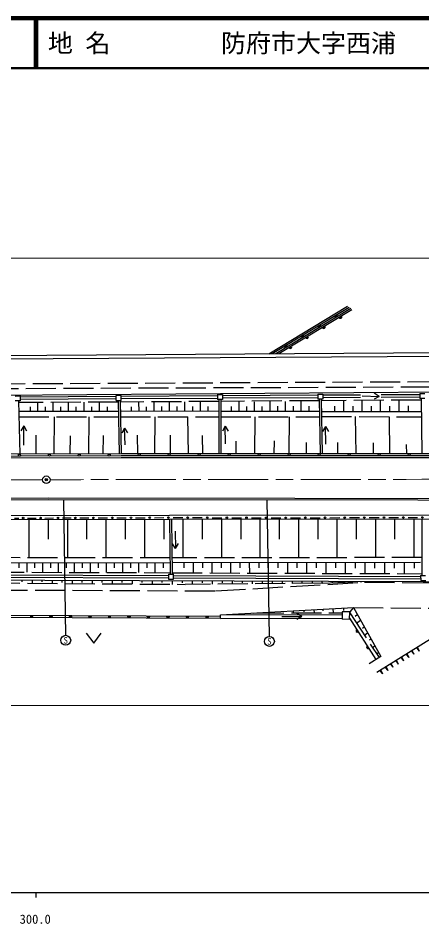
# Model space of a CAD drawing. Units: millimetres, scale not verified. Extents: x 40000 to 680000, y 20000 to 380000.
# Drawn here: x 364424 to 445218, y 198715 to 380000 of the extents above; entities that cross this region are included whole.
import ezdxf
from ezdxf.enums import TextEntityAlignment as Align

# ---------------------------------------------------------------- set-up
doc = ezdxf.new("R2010")
doc.units = ezdxf.units.MM
doc.header["$LTSCALE"] = 1000
doc.header["$PDMODE"] = 32
doc.header["$PDSIZE"] = 500
doc.linetypes.add('CHAIN', pattern=[18.5, 12, -1.5, 3.5, -1.5])
doc.linetypes.add('DASHED', pattern=[7.5, 6, -1.5])
for name, color, linetype, lineweight in [('M-BGD', 7, 'Continuous', 25), ('M-BGD-EXST', 7, 'Continuous', 25), ('M-BMK', 2, 'CHAIN', 13), ('M-BMK-SRVR', 3, 'Continuous', 25), ('M-STR-HTXT', 7, 'Continuous', 13), ('M-TTL', 2, 'Continuous', 140), ('M-TTL-BAND', 7, 'Continuous', 25), ('M-TTL-LINE', 7, 'Continuous', 50)]:
    doc.layers.add(name, color=color, linetype=linetype, lineweight=lineweight)
doc.layers.add('M-OTRS', color=6, linetype='Continuous')
doc.layers.add('M-TTL-TXT', color=7, linetype='Continuous')
doc.styles.add('ＭＳ ゴシック', font='')
doc.styles.get('ＭＳ ゴシック').set_extended_font_data('MS Gothic')

msp = doc.modelspace()

# ---------------------------------------------------------------- linework, layer by layer
at = {"layer": 'M-BGD'}
for p, q in [((430353, 322269), (414600, 312770)), ((430683, 322059), (415284, 312775)), ((431012, 321850), (415968, 312779)), ((431221, 321610), (416581, 312783)), ((485666, 312526), (308308, 311389)), ((485662, 313226), (308317, 312089)), ((303635, 304177), (503815, 305557)), ((404328, 304696), (405328, 304701)), ((404328, 304696), (404334, 303696)), ((405328, 304701), (405334, 303701)), ((424402, 304725), (425402, 304731)), ((424402, 304725), (424408, 303726)), ((425402, 304731), (425408, 303731)), ((432907, 304565), (425404, 304521)), ((444812, 304635), (437098, 304590)), ((444811, 304845), (445811, 304851)), ((444811, 304845), (444817, 303845)), ((363846, 304368), (364846, 304374)), ((364852, 303374), (363852, 303368)), ((364512, 303372), (364776, 292718)), ((364846, 304374), (364852, 303374)), ((384055, 304279), (364848, 304166)), ((384058, 303779), (364850, 303666)), ((368394, 301295), (368396, 303062)), ((371449, 301293), (371451, 303077)), ((374523, 301290), (374524, 303092)), ((377614, 301287), (377616, 303107)), ((380724, 301284), (380725, 303122)), ((385054, 304478), (384054, 304472)), ((384060, 303472), (384054, 304472)), ((384060, 303472), (385060, 303478)), ((384451, 303475), (384634, 292767)), ((384851, 303477), (385034, 292764)), ((385060, 303478), (385054, 304478)), ((404330, 304398), (385055, 304285)), ((404333, 303898), (385058, 303785)), ((388616, 301272), (388612, 303169)), ((391665, 301277), (391662, 303190)), ((394731, 301283), (394728, 303212)), ((397812, 301288), (397809, 303233)), ((400910, 301294), (400906, 303254)), ((405334, 303701), (404334, 303696)), ((404593, 303697), (404593, 292767)), ((404993, 303699), (404993, 292767)), ((424404, 304515), (405330, 304404)), ((424407, 304015), (405333, 303904)), ((408675, 301344), (408675, 303205)), ((411744, 301345), (411744, 303225)), ((414835, 301346), (414835, 303246)), ((417948, 301347), (417948, 303266)), ((421082, 301348), (421082, 303287)), ((425408, 303731), (424408, 303726)), ((424691, 303727), (424859, 292769)), ((425091, 303730), (425259, 292770)), ((432907, 304065), (425407, 304021)), ((429618, 301219), (429619, 303454)), ((433280, 301218), (433281, 303478)), ((436968, 301216), (436969, 303504)), ((444815, 304135), (437079, 304090)), ((440683, 301215), (440684, 303529)), ((445817, 303851), (444817, 303845)), ((445092, 303847), (445238, 292772)), ((384488, 301280), (364563, 301299)), ((366875, 301297), (366876, 302175)), ((369921, 301294), (369922, 302182)), ((372986, 301291), (372986, 302188)), ((376068, 301288), (376069, 302194)), ((379168, 301285), (379169, 302200)), ((382287, 301282), (382288, 302206)), ((404593, 301300), (384889, 301265)), ((387099, 301269), (387097, 302214)), ((390140, 301275), (390139, 302227)), ((393198, 301280), (393196, 302241)), ((396271, 301286), (396270, 302254)), ((399361, 301291), (399359, 302267)), ((402466, 301297), (402465, 302281)), ((424729, 301240), (404993, 301240)), ((407151, 301343), (407151, 302269)), ((410209, 301344), (410209, 302280)), ((413289, 301345), (413289, 302290)), ((416391, 301346), (416391, 302301)), ((419514, 301348), (419514, 302312)), ((422659, 301349), (422659, 302323)), ((445127, 301214), (425129, 301220)), ((427799, 301219), (427800, 302330)), ((431448, 301218), (431449, 302342)), ((435123, 301217), (435124, 302354)), ((438825, 301216), (438825, 302366)), ((442553, 301215), (442554, 302378)), ((371606, 292734), (371694, 300202)), ((378552, 292749), (378649, 300204)), ((391812, 292765), (391833, 300209)), ((398512, 292766), (398393, 300212)), ((411771, 300216), (411739, 292768)), ((418667, 300219), (418568, 292769)), ((431882, 300237), (431970, 292771)), ((438650, 300218), (438737, 292771)), ((368054, 292726), (368044, 296506)), ((374847, 292741), (374891, 296416)), ((381433, 292756), (381481, 296475)), ((388381, 292764), (388340, 296518)), ((394916, 292765), (394927, 296514)), ((401392, 292766), (401333, 296475)), ((408004, 295297), (407971, 292767)), ((415644, 295383), (415609, 292768)), ((422087, 295068), (422057, 292769)), ((428305, 295068), (428332, 292770)), ((435469, 295000), (435495, 292771)), ((442092, 294663), (442114, 292772)), ((385034, 292764), (344258, 292673)), ((385035, 291964), (344259, 291873)), ((485789, 292778), (385034, 292764)), ((485789, 291978), (385035, 291964)), ((394720, 280425), (312439, 280335)), ((394721, 279625), (312441, 279535)), ((363693, 279930), (364564, 279932)), ((366305, 279937), (368047, 279942)), ((366557, 279594), (366557, 272003)), ((369789, 279947), (371530, 279952)), ((370416, 279599), (370416, 275685)), ((373272, 279957), (375013, 279962)), ((374275, 279603), (374275, 271990)), ((376755, 279967), (377626, 279970)), ((377626, 279970), (378563, 279973)), ((378132, 279607), (378132, 275687)), ((380438, 279979), (382313, 279985)), ((381989, 279611), (381990, 271976)), ((384188, 279991), (386063, 279997)), ((385845, 279615), (385845, 275689)), ((387939, 280003), (389814, 280009)), ((389701, 279620), (389701, 271962)), ((391689, 280015), (393564, 280021)), ((393555, 279624), (393555, 275691)), ((495626, 280542), (394720, 280425)), ((495624, 279742), (394721, 279625)), ((394721, 279625), (394877, 268690)), ((395121, 279626), (395277, 268692)), ((395439, 280027), (396376, 280030)), ((396376, 280030), (397358, 280028)), ((397409, 279628), (397410, 271956)), ((399321, 280024), (401285, 280020)), ((401262, 279633), (401262, 275693)), ((403248, 280016), (405212, 280012)), ((405115, 279637), (405115, 271969)), ((407175, 280008), (409138, 280004)), ((408966, 279642), (408966, 275695)), ((411102, 280000), (413065, 279996)), ((412817, 279646), (412818, 271981)), ((415029, 279992), (416010, 279990)), ((416010, 279990), (416993, 279992)), ((416667, 279651), (416667, 275697)), ((418959, 279997), (420925, 280002)), ((420516, 279655), (420517, 271994)), ((422891, 280007), (424856, 280012)), ((424364, 279660), (424365, 275699)), ((426822, 280017), (428788, 280022)), ((428212, 279664), (428213, 272006)), ((430753, 280028), (432719, 280033)), ((432059, 279668), (432059, 275701)), ((434685, 280038), (436651, 280043)), ((435905, 279673), (435906, 272019)), ((438616, 280048), (439599, 280050)), ((439599, 280050), (440554, 280052)), ((439750, 279677), (439751, 275703)), ((442464, 280054), (444374, 280057)), ((443595, 279682), (443596, 272031)), ((445183, 279684), (445215, 268443)), ((394844, 270967), (359650, 270922)), ((364584, 270928), (364585, 270006)), ((366147, 270930), (366150, 269099)), ((367718, 270932), (367720, 270003)), ((369290, 270934), (369293, 269087)), ((370870, 270936), (370872, 270000)), ((372451, 270938), (372455, 269075)), ((374040, 270940), (374042, 269997)), ((375630, 270942), (375634, 269063)), ((377229, 270944), (377231, 269995)), ((378828, 270947), (378832, 269051)), ((380436, 270949), (380438, 269992)), ((382045, 270951), (382048, 269039)), ((383662, 270953), (383663, 269989)), ((385279, 270955), (385283, 269026)), ((386906, 270957), (386908, 269986)), ((388533, 270959), (388537, 269014)), ((390169, 270961), (390171, 269983)), ((391805, 270964), (391809, 269002)), ((393450, 270966), (393452, 269980)), ((444974, 271056), (395244, 270968)), ((397565, 270972), (397567, 269976)), ((399423, 270976), (399426, 268973)), ((401290, 270979), (401292, 269972)), ((403158, 270982), (403162, 268959)), ((405035, 270986), (405037, 269968)), ((406914, 270989), (406917, 268945)), ((408802, 270992), (408803, 269964)), ((410690, 270995), (410694, 268930)), ((412588, 270999), (412590, 269960)), ((414488, 271002), (414491, 268916)), ((416396, 271005), (416398, 269957)), ((418306, 271009), (418310, 268901)), ((420226, 271012), (420227, 269953)), ((422146, 271016), (422150, 268887)), ((424076, 271019), (424078, 269949)), ((426007, 271022), (426011, 268872)), ((427947, 271026), (427949, 269945)), ((429889, 271029), (429893, 268858)), ((431841, 271033), (431842, 269941)), ((433793, 271036), (433797, 268843)), ((435755, 271039), (435757, 269936)), ((437718, 271043), (437722, 268828)), ((439691, 271046), (439693, 269932)), ((441666, 271050), (441669, 268813)), ((443650, 271053), (443652, 269928)), ((394489, 268389), (359939, 268527)), ((394487, 268688), (395487, 268694)), ((394487, 268688), (394493, 267688)), ((395493, 267694), (395487, 268694)), ((444975, 268187), (395489, 268385)), ((444973, 268441), (445973, 268447)), ((444973, 268441), (444979, 267441)), ((394492, 267889), (359942, 268027)), ((365139, 267481), (365139, 267185)), ((367244, 267473), (367244, 266899)), ((369139, 267466), (369139, 267185)), ((371244, 267458), (371244, 266870)), ((373190, 267451), (373190, 267046)), ((375244, 267443), (375244, 266840)), ((377190, 267436), (377190, 267046)), ((379244, 267428), (379244, 266810)), ((381190, 267421), (381190, 267046)), ((383244, 267413), (383244, 266780)), ((385190, 267406), (385190, 267046)), ((387244, 267399), (387244, 266751)), ((389190, 267391), (389190, 267046)), ((391244, 267384), (391244, 266721)), ((393190, 267377), (393190, 267046)), ((394493, 267688), (395493, 267694)), ((395244, 267369), (395244, 266652)), ((444978, 267687), (395492, 267885)), ((397229, 267362), (397229, 266942)), ((399244, 267354), (399244, 266683)), ((401229, 267347), (401229, 266942)), ((403244, 267339), (403244, 266714)), ((405229, 267332), (405229, 266942)), ((407244, 267324), (407244, 266746)), ((409229, 267317), (409229, 266942)), ((411244, 267310), (411244, 266777)), ((413229, 267302), (413229, 266942)), ((415244, 267295), (415244, 266808)), ((417229, 267287), (417229, 266942)), ((419244, 267280), (419244, 266840)), ((421222, 267273), (421222, 267069)), ((423244, 267265), (423244, 266871)), ((425222, 267258), (425222, 267069)), ((427244, 267250), (427244, 266968)), ((429222, 267243), (429222, 267069)), ((444979, 267441), (445979, 267447)), ((404949, 260559), (431502, 262030)), ((419450, 261363), (419462, 260947)), ((421605, 261482), (421614, 261169)), ((423619, 261594), (423638, 260957)), ((425375, 261691), (425385, 261349)), ((427427, 261805), (427452, 260966)), ((429279, 261177), (429261, 259677)), ((430779, 261158), (429279, 261177)), ((429530, 261921), (429545, 261439)), ((430760, 259658), (430779, 261158)), ((431502, 262030), (430779, 261158)), ((431502, 262030), (437002, 252228)), ((404951, 259859), (329261, 260150)), ((404950, 260259), (329268, 260550)), ((404949, 260559), (429272, 260618)), ((404951, 259859), (404949, 260559)), ((404951, 259859), (429264, 259918)), ((430760, 259658), (429261, 259677)), ((430763, 259902), (436005, 251623)), ((431856, 260301), (432300, 260608)), ((432128, 258935), (432929, 259487)), ((453473, 259761), (436187, 249039)), ((433319, 257894), (433682, 258145)), ((433722, 256497), (434360, 256937)), ((434742, 255540), (435032, 255740)), ((435313, 254065), (435787, 254393)), ((444185, 253925), (444329, 254014)), ((444185, 253925), (444657, 253322)), ((444257, 253970), (444657, 253322)), ((444329, 254014), (444657, 253322)), ((437002, 252228), (434638, 250792)), ((436351, 252906), (436546, 253041)), ((441056, 251994), (441203, 252084)), ((441056, 251994), (441537, 251380)), ((441130, 252039), (441537, 251380)), ((441203, 252084), (441537, 251380)), ((442104, 252640), (442249, 252730)), ((442104, 252640), (442581, 252030)), ((442176, 252685), (442581, 252030)), ((442249, 252730), (442581, 252030)), ((443146, 253284), (443292, 253374)), ((443146, 253284), (443621, 252677)), ((443219, 253329), (443621, 252677)), ((443292, 253374), (443621, 252677)), ((438949, 250693), (439098, 250784)), ((438949, 250693), (439435, 250072)), ((439024, 250738), (439435, 250072)), ((439098, 250784), (439435, 250072)), ((440005, 251344), (440153, 251436)), ((440005, 251344), (440488, 250727)), ((440079, 251390), (440488, 250727)), ((440153, 251436), (440488, 250727)), ((436825, 249381), (436975, 249474)), ((436825, 249381), (437317, 248753)), ((436900, 249427), (437317, 248753)), ((436975, 249474), (437317, 248753)), ((437889, 250038), (438039, 250130)), ((437889, 250038), (438378, 249414)), ((437964, 250084), (438378, 249414)), ((438039, 250130), (438378, 249414))]:
    msp.add_line(p, q, dxfattribs=at)
at = {"layer": 'M-BGD', "linetype": 'DASHED'}
for p, q in [((485863, 307375), (336577, 306630)), ((335994, 305777), (478202, 306327)), ((384457, 303141), (364520, 303042)), ((404593, 303280), (384857, 303143)), ((424695, 303420), (404993, 303283)), ((445096, 303559), (425095, 303423)), ((364591, 300199), (384507, 300207)), ((384907, 300207), (404593, 300214)), ((404993, 300214), (424745, 300221)), ((425144, 300255), (445140, 300201)), ((394830, 271953), (359653, 272015)), ((445205, 272034), (395230, 271953)), ((359645, 269123), (394873, 268990)), ((395273, 268989), (445214, 268800)), ((358774, 266962), (397841, 266672)), ((425389, 266888), (397841, 266672)), ((403920, 265375), (433765, 267088)), ((425389, 266888), (433219, 267228)), ((433765, 267088), (456790, 266918)), ((345304, 265583), (403920, 265375)), ((431502, 262030), (456835, 261847)), ((411600, 260928), (429277, 260970)), ((430777, 261002), (436653, 252016))]:
    msp.add_line(p, q, dxfattribs=at)
at = {"layer": 'M-BGD'}
for points in [[(571780, 291062), (565104, 291352), (539291, 292076), (529800, 292188), (520306, 292300), (485789, 292378), (465647, 292375), (404993, 292367), (385035, 292364), (344658, 292273), (323960, 292240), (280018, 292192), (223894, 292027), (183645, 291905), (143378, 291783), (102979, 291660), (67537, 291552)], [(518229, 283746), (370550, 283915), (278414, 283742), (169560, 283458), (67680, 283048)], [(518229, 283446), (370551, 283615), (278414, 283442), (169561, 283158), (67685, 282748)], [(529926, 266041), (495863, 266682), (445504, 267183), (312945, 267674)]]:
    msp.add_lwpolyline(points, dxfattribs=at)
for centre, radius in [((364671, 292518), 200), ((370671, 292532), 200), ((376671, 292545), 200), ((382671, 292559), 200), ((388671, 292564), 200), ((394671, 292565), 200), ((400671, 292566), 200), ((406671, 292567), 200), ((412671, 292568), 200), ((418671, 292569), 200), ((424671, 292569), 200), ((430671, 292570), 200), ((436671, 292571), 200), ((442671, 292572), 200), ((365435, 279935), 150), ((368918, 279945), 150), ((372401, 279955), 150), ((375884, 279965), 150), ((379501, 279976), 150), ((383251, 279988), 150), ((387001, 280000), 150), ((390751, 280012), 150), ((394501, 280024), 150), ((398340, 280026), 150), ((402267, 280018), 150), ((406193, 280010), 150), ((410120, 280002), 150), ((414047, 279994), 150), ((417976, 279995), 150), ((421908, 280005), 150), ((425839, 280015), 150), ((429771, 280025), 150), ((433702, 280035), 150), ((437634, 280045), 150), ((441509, 280053), 150), ((445330, 280059), 150)]:
    msp.add_circle(centre, radius, dxfattribs=at)
for centre, radius, start, end in [((427993, 320438), 300, 211.08751, 31.08751), ((427993, 320438), 150, 211.08751, 31.08751), ((428911, 320217), 300, 211.08751, 31.08751), ((428911, 320217), 150, 211.08751, 31.08751), ((424653, 318424), 300, 211.08751, 31.08751), ((424653, 318424), 150, 211.08751, 31.08751), ((425571, 318204), 300, 211.08751, 31.08751), ((425571, 318204), 150, 211.08751, 31.08751), ((421313, 316410), 300, 211.08751, 31.08751), ((421313, 316410), 150, 211.08751, 31.08751), ((422231, 316190), 300, 211.08751, 31.08751), ((422231, 316190), 150, 211.08751, 31.08751), ((417974, 314396), 300, 211.08751, 31.08751), ((417974, 314396), 150, 211.08751, 31.08751), ((418891, 314176), 300, 211.08751, 31.08751), ((418891, 314176), 150, 211.08751, 31.08751), ((367109, 260405), 300, 179.77984, 359.77984), ((367109, 260405), 150, 179.77984, 359.77984), ((371009, 260390), 300, 179.77984, 359.77984), ((371009, 260390), 150, 179.77984, 359.77984), ((374909, 260375), 300, 179.77984, 359.77984), ((374909, 260375), 150, 179.77984, 359.77984), ((378809, 260360), 300, 179.77984, 359.77984), ((378809, 260360), 150, 179.77984, 359.77984), ((382709, 260345), 300, 179.77984, 359.77984), ((382709, 260345), 150, 179.77984, 359.77984), ((386609, 260330), 300, 179.77984, 359.77984), ((386609, 260330), 150, 179.77984, 359.77984), ((390509, 260315), 300, 179.77984, 359.77984), ((390509, 260315), 150, 179.77984, 359.77984), ((394409, 260300), 300, 179.77984, 359.77984), ((394409, 260300), 150, 179.77984, 359.77984), ((398309, 260285), 300, 179.77984, 359.77984), ((398309, 260285), 150, 179.77984, 359.77984), ((402209, 260270), 300, 179.77984, 359.77984), ((402209, 260270), 150, 179.77984, 359.77984), ((432341, 257410), 300, 122.33913, 302.33913), ((432341, 257410), 150, 122.33913, 302.33913), ((434427, 254115), 300, 122.33913, 302.33913), ((434427, 254115), 150, 122.33913, 302.33913)]:
    msp.add_arc(centre, radius, start, end, dxfattribs=at)
at = {"layer": 'M-BGD-EXST'}
for p, q in [((436673, 304298), (435697, 304915)), ((433240, 304434), (436673, 304298)), ((436673, 304298), (435651, 303761)), ((365554, 298413), (364976, 297413)), ((365554, 294509), (365554, 298413)), ((365554, 298413), (366131, 297413)), ((385699, 297944), (385169, 296918)), ((385855, 294587), (385699, 297944)), ((385699, 297944), (386322, 296972)), ((405844, 298335), (405289, 297322)), ((405922, 294821), (405844, 298335)), ((405844, 298335), (406443, 297348)), ((425911, 298257), (425356, 297244)), ((425989, 294743), (425911, 298257)), ((425911, 298257), (426511, 297270)), ((373474, 283612), (373929, 256467)), ((414180, 283565), (414686, 256259)), ((395850, 277331), (395928, 273817)), ((395928, 273817), (395328, 274804)), ((395928, 273817), (396483, 274829)), ((417166, 260231), (421226, 260231)), ((421226, 260231), (420226, 260808)), ((421226, 260231), (420226, 259653)), ((378043, 256907), (379543, 254907)), ((379543, 254907), (381043, 256907))]:
    msp.add_line(p, q, dxfattribs=at)
for centre in [(373945, 255468), (414704, 255259)]:
    msp.add_circle(centre, 1000, dxfattribs=at)
at = {"layer": 'M-BMK'}
for radius, start, end in [(448867283, 90.06183, 90.07447), (448867284, 90.04898, 90.06164)]:
    msp.add_arc((853696, -448579408), radius, start, end, dxfattribs=at)
at = {"layer": 'M-BMK-SRVR'}
msp.add_circle((370066, 287615), 750, dxfattribs=at)
at = {"layer": 'M-OTRS'}
msp.add_point((370066, 287615), dxfattribs=at)
at = {"layer": 'M-STR-HTXT'}
for p, q in [((554442, 331960), (66890, 331960)), ((185290, 242396), (570163, 242396))]:
    msp.add_line(p, q, dxfattribs=at)
at = {"layer": 'M-TTL'}
msp.add_line((680000, 380000), (40000, 380000), dxfattribs=at)
at = {"layer": 'M-TTL-BAND'}
for p, q in [((40000, 205000), (579000, 205000)), ((368000, 205000), (368000, 204000))]:
    msp.add_line(p, q, dxfattribs=at)
at = {"layer": 'M-TTL-LINE'}
for p, q in [((367750, 380000), (367750, 370000)), ((368250, 380000), (368250, 370000)), ((40000, 370000), (680000, 370000))]:
    msp.add_line(p, q, dxfattribs=at)

# ---------------------------------------------------------------- texts
at = {"layer": 'M-BGD-EXST', "style": 'ＭＳ ゴシック'}
for p in [(373945, 255468), (414704, 255259)]:
    msp.add_text('S', height=1320, dxfattribs=at).set_placement(p, align=Align.MIDDLE_CENTER)
at = {"layer": 'M-TTL-BAND', "style": 'ＭＳ ゴシック'}
msp.add_text('300.0', height=1833, dxfattribs=at).set_placement((367844, 198195), align=Align.BOTTOM_CENTER)
at = {"layer": 'M-TTL-TXT', "style": 'ＭＳ ゴシック'}
for s, p in [('地 名', (370380, 375000)), ('防府市大字西浦', (405024, 375000))]:
    msp.add_text(s, height=3666, dxfattribs=at).set_placement(p, align=Align.MIDDLE_LEFT)

doc.saveas('drawing.dxf')
